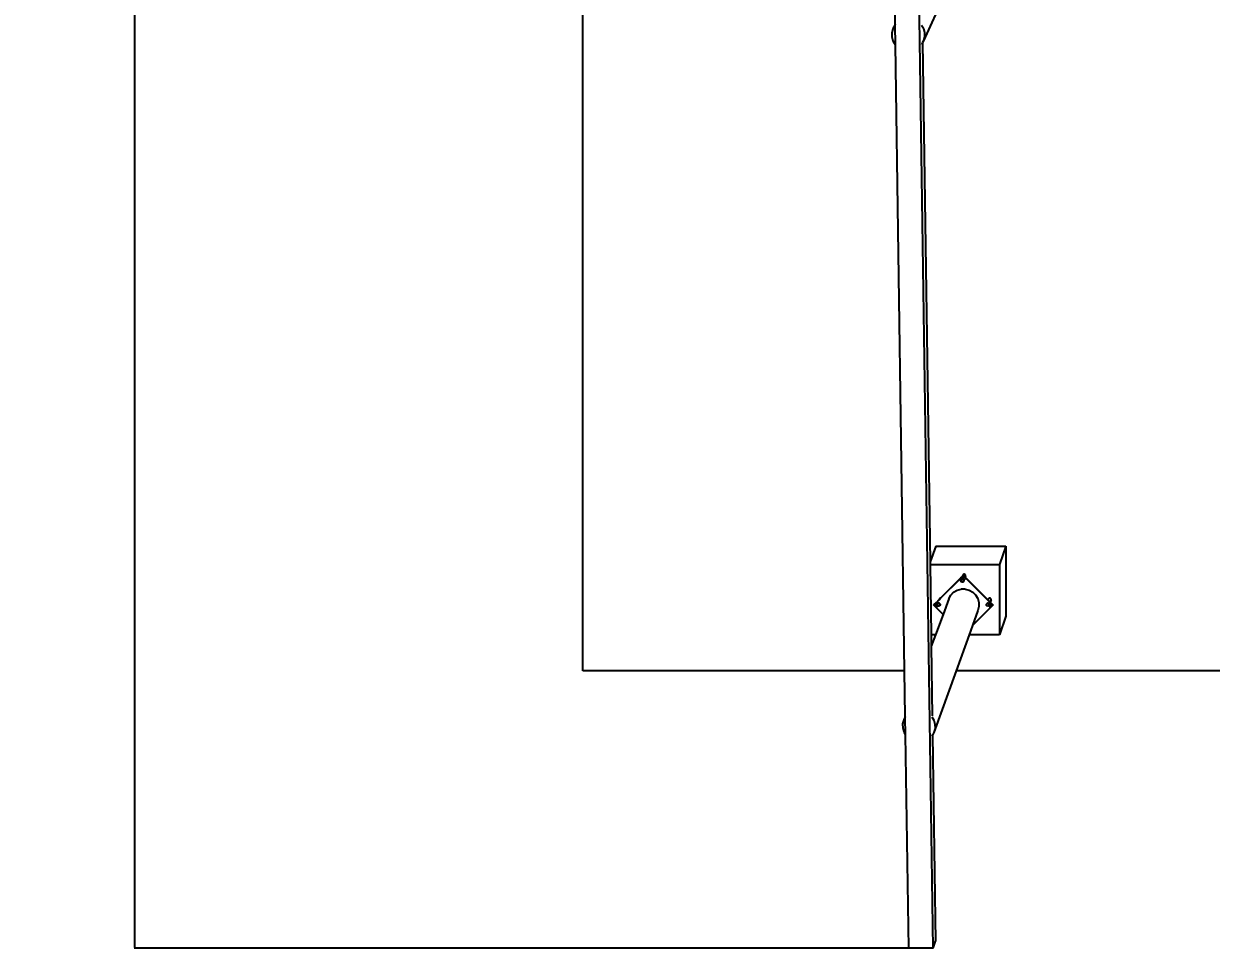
# Model space of a CAD drawing. Header units: inches. Extents: x -614 to 848, y -1045 to 1103.
# Drawn here: x -614 to -274.2, y -1044.8 to -780.3 of the extents above; entities that cross this region are included whole.
import ezdxf

# ---------------------------------------------------------------- set-up
doc = ezdxf.new("R2010")
doc.units = ezdxf.units.IN
doc.header["$MEASUREMENT"] = 0
doc.dimstyles.get("Standard").update_dxf_attribs({"dimtxt": 24, "dimasz": 0.18, "dimexe": 0.18, "dimexo": 0.0625, "dimgap": 0.09, "dimtad": 0, "dimtih": 1, "dimtoh": 1, "dimdec": 4, "dimzin": 0, "dimdsep": 46, "dimtxsty": 'Standard', "dimcen": 0.09, "dimclrd": 1, "dimclre": 1, "dimclrt": 1, "dimadec": 0, "dimazin": 0, "dimtfac": 1, "dimtdec": 4, "dimtofl": 0, "dimtmove": 0, "dimatfit": 3, "dimfxl": 1, "dimtolj": 1, "dimtzin": 0, "dimarcsym": 0})

# ---------------------------------------------------------------- blocks, each defined once
blk = doc.blocks.new('*D3')
at = {"color": 1, "lineweight": -2, "transparency": 16777216}
for p, q in [((-391.17, 1015.55), (-582.34, 1015.55)), ((-582.16, 1015.37), (-582.16, -2.53)), ((-582.16, -1044.61), (-582.16, -26.71)), ((-353.89, -1044.79), (-582.34, -1044.79))]:
    blk.add_line(p, q, dxfattribs=at)
at = {"color": 1, "transparency": 16777216}
for points in [[(-582.19, 1015.37), (-582.13, 1015.37), (-582.16, 1015.55)], [(-582.19, -1044.61), (-582.13, -1044.61), (-582.16, -1044.79)]]:
    blk.add_solid(points, dxfattribs=at)
at = {"layer": 'Defpoints', "color": 0, "transparency": 16777216}
for p in [(-391.11, 1015.55), (-582.16, -1044.79), (-353.83, -1044.79)]:
    blk.add_point(p, dxfattribs=at)
at = {"color": 1, "transparency": 16777216, "insert": (-582.16, -14.62), "char_height": 24, "attachment_point": 5}
blk.add_mtext("\\A1;142'", dxfattribs=at)

msp = doc.modelspace()

# ---------------------------------------------------------------- linework, layer by layer
for p, q in [((-353.83011, -1044.7934), (-383.55785, 1015.55191)), ((-453.98464, -965.3808), (-453.98464, 832.66782)), ((-364.68406, -780.43224), (-367.56993, -584.28142)), ((-344.32125, -758.20205), (-356.5609, -785.154)), ((-364.68406, -780.43224), (-365.26471, -781.67485)), ((-365.26471, -781.67485), (-364.68108, -780.63433)), ((-364.68108, -780.63433), (-364.68406, -780.43224)), ((-364.59759, -786.30961), (-364.68108, -780.63433)), ((-357.15942, -780.63473), (-356.60548, -781.56723)), ((-365.56666, -782.86048), (-365.26471, -781.67485)), ((-365.55145, -784.08386), (-365.56666, -782.86048)), ((-365.22013, -785.26162), (-365.55145, -784.08386)), ((-356.60548, -781.56723), (-356.27415, -782.74499)), ((-356.25895, -783.96837), (-356.5609, -785.154)), ((-356.27415, -782.74499), (-356.25895, -783.96837)), ((-364.59759, -786.30961), (-365.22013, -785.26162)), ((-361.963, -965.3808), (-364.59759, -786.30961)), ((-356.84013, -785.65183), (-357.15942, -786.22108)), ((-356.5609, -785.154), (-356.84013, -785.65183)), ((-356.84013, -785.65183), (-354.70122, -934.21259)), ((-353.01669, -929.77587), (-354.70122, -934.21259)), ((-353.01669, -929.77587), (-332.98892, -929.77587)), ((-332.98892, -929.77587), (-334.85508, -934.98659)), ((-332.98892, -929.77587), (-332.98892, -949.80364)), ((-354.70122, -934.21259), (-354.69007, -934.98659)), ((-354.69007, -934.98659), (-334.85508, -934.98659)), ((-354.69007, -934.98659), (-354.40011, -955.1266)), ((-334.85508, -934.98659), (-334.85508, -955.1266)), ((-351.69987, -944.63969), (-345.90733, -938.84715)), ((-351.67716, -944.63938), (-345.9204, -938.88262)), ((-345.90733, -938.84715), (-345.9204, -938.88262)), ((-345.9204, -938.88262), (-345.89465, -938.85687)), ((-345.9204, -938.88262), (-345.70165, -939.05047)), ((-345.90733, -938.84715), (-345.44494, -938.38476)), ((-345.90733, -938.84715), (-345.89465, -938.85687)), ((-345.89465, -938.85687), (-345.45799, -938.42021)), ((-345.86808, -939.68023), (-345.8613, -939.62877)), ((-345.85428, -939.78504), (-345.86808, -939.68023)), ((-345.85122, -939.48839), (-345.8655, -939.59688)), ((-345.8655, -939.59688), (-345.8613, -939.62877)), ((-345.8613, -939.62877), (-345.85428, -939.57543)), ((-345.82732, -939.50218), (-345.85428, -939.57543)), ((-345.85428, -939.57543), (-345.82889, -939.51414)), ((-345.81383, -939.8827), (-345.85428, -939.78504)), ((-345.80934, -939.38729), (-345.85122, -939.48839)), ((-345.84112, -939.49849), (-345.84983, -939.56469)), ((-345.79924, -939.39739), (-345.84112, -939.49849)), ((-345.82889, -939.51414), (-345.81383, -939.47777)), ((-345.82889, -939.51414), (-345.82732, -939.50218)), ((-345.82732, -939.50218), (-345.78687, -939.40453)), ((-345.81383, -939.47777), (-345.74948, -939.3939)), ((-345.74948, -939.96657), (-345.81383, -939.8827)), ((-345.74272, -939.30047), (-345.80934, -939.38729)), ((-345.73262, -939.31057), (-345.79924, -939.39739)), ((-345.78687, -939.40453), (-345.72252, -939.32067)), ((-345.74948, -939.3939), (-345.69279, -939.3504)), ((-345.66561, -940.03092), (-345.74948, -939.96657)), ((-345.65591, -939.23385), (-345.74272, -939.30047)), ((-345.72252, -939.32067), (-345.63866, -939.25632)), ((-345.72252, -939.32067), (-345.69279, -939.3504)), ((-345.70165, -939.05047), (-345.44692, -939.15599)), ((-345.69279, -939.3504), (-345.66561, -939.32955)), ((-345.66561, -939.32955), (-345.56795, -939.28909)), ((-345.56795, -940.07137), (-345.66561, -940.03092)), ((-345.5548, -939.19198), (-345.65591, -939.23385)), ((-345.63866, -939.25632), (-345.54101, -939.21587)), ((-345.56795, -939.28909), (-345.46314, -939.2753)), ((-345.46314, -940.08517), (-345.56795, -940.07137)), ((-345.44631, -939.17769), (-345.5548, -939.19198)), ((-345.54101, -939.21587), (-345.43621, -939.20208)), ((-345.46314, -939.2753), (-345.35834, -939.28909)), ((-345.35834, -940.07137), (-345.46314, -940.08517)), ((-345.45799, -938.42021), (-345.32818, -938.2904)), ((-345.44494, -938.38476), (-345.45799, -938.42021)), ((-345.44692, -939.15599), (-345.17355, -939.19198)), ((-345.33782, -939.19198), (-345.44631, -939.17769)), ((-345.32938, -938.07084), (-345.44494, -938.38476)), ((-345.44494, -938.38476), (-345.33151, -938.27133)), ((-345.43621, -939.20208), (-345.33141, -939.21587)), ((-345.35834, -939.28909), (-345.26067, -939.32955)), ((-345.26067, -940.03092), (-345.35834, -940.07137)), ((-345.32938, -938.07084), (-345.34364, -938.17917)), ((-345.34364, -938.17917), (-345.33151, -938.27133)), ((-345.23672, -939.23385), (-345.33782, -939.19198)), ((-345.33151, -938.27133), (-345.16051, -938.10032)), ((-345.33151, -938.27133), (-345.32938, -938.2875)), ((-345.33141, -939.21587), (-345.23376, -939.25632)), ((-345.28757, -937.96989), (-345.32938, -938.07084)), ((-345.32938, -938.2875), (-345.32818, -938.2904)), ((-345.32818, -938.2904), (-345.17355, -938.13577)), ((-345.22105, -937.88321), (-345.28757, -937.96989)), ((-345.26067, -939.32955), (-345.17681, -939.3939)), ((-345.17681, -939.96657), (-345.26067, -940.03092)), ((-345.1499, -939.30047), (-345.23672, -939.23385)), ((-345.23376, -939.25632), (-345.1499, -939.32067)), ((-345.13436, -937.81669), (-345.22105, -937.88321)), ((-345.17681, -939.3939), (-345.11245, -939.47777)), ((-345.11245, -939.8827), (-345.17681, -939.96657)), ((-345.16051, -938.10032), (-345.17355, -938.13577)), ((-345.17355, -938.13577), (-344.75248, -938.55684)), ((-345.17355, -938.13577), (-345.17355, -939.18631)), ((-345.17355, -939.19198), (-344.90018, -939.15599)), ((-345.16051, -938.10032), (-344.71819, -938.54264)), ((-345.08328, -939.38729), (-345.1499, -939.30047)), ((-345.1499, -939.32067), (-345.08555, -939.40453)), ((-345.07318, -939.39739), (-345.1398, -939.31057)), ((-345.03342, -937.77488), (-345.13436, -937.81669)), ((-345.11245, -939.47777), (-345.072, -939.57543)), ((-345.072, -939.78504), (-345.11245, -939.8827)), ((-345.099, -939.85023), (-345.07318, -939.81658)), ((-345.08555, -939.40453), (-345.0451, -939.50218)), ((-345.0414, -939.48839), (-345.08328, -939.38729)), ((-345.0313, -939.49849), (-345.07318, -939.39739)), ((-345.07318, -939.81658), (-345.03248, -939.71832)), ((-345.072, -939.57543), (-345.0582, -939.68023)), ((-345.05326, -939.73399), (-345.072, -939.78504)), ((-345.07088, -939.77654), (-345.072, -939.78504)), ((-345.0582, -939.68023), (-345.07088, -939.77654)), ((-345.07088, -939.77654), (-345.05326, -939.73399)), ((-345.05326, -939.73399), (-345.04676, -939.71832)), ((-345.04676, -939.71832), (-345.0451, -939.71178)), ((-345.0451, -939.50218), (-345.0313, -939.60698)), ((-345.0313, -939.60698), (-345.0451, -939.71178)), ((-345.0451, -939.71178), (-345.0414, -939.70538)), ((-345.02712, -939.59688), (-345.0414, -939.48839)), ((-345.0414, -939.70538), (-345.02712, -939.59688)), ((-344.92508, -937.76062), (-345.03342, -937.77488)), ((-345.03248, -939.71832), (-345.0313, -939.71548)), ((-345.01702, -939.60698), (-345.0313, -939.49849)), ((-345.0313, -939.71548), (-345.01702, -939.60698)), ((-344.81675, -937.77488), (-344.92508, -937.76062)), ((-344.90018, -939.15599), (-344.64545, -939.05047)), ((-344.71581, -937.81669), (-344.81675, -937.77488)), ((-344.75248, -938.55684), (-344.71819, -938.54264)), ((-344.75248, -938.55684), (-344.65535, -938.65397)), ((-344.71819, -938.54264), (-344.71581, -938.54165)), ((-344.71819, -938.54264), (-344.64233, -938.61851)), ((-344.62912, -937.88321), (-344.71581, -937.81669)), ((-344.71581, -938.54165), (-344.68503, -938.51804)), ((-344.64233, -938.61851), (-344.65535, -938.65397)), ((-344.65535, -938.65397), (-344.44112, -938.8682)), ((-344.64545, -939.05047), (-344.4267, -938.88262)), ((-344.52079, -938.2875), (-344.64233, -938.61851)), ((-344.64233, -938.61851), (-344.41369, -938.84715)), ((-344.5626, -937.96989), (-344.62912, -937.88321)), ((-344.60244, -938.44037), (-344.5626, -938.38845)), ((-344.52079, -938.07084), (-344.5626, -937.96989)), ((-344.5626, -938.38845), (-344.52079, -938.2875)), ((-344.50653, -938.17917), (-344.52079, -938.07084)), ((-344.52079, -938.2875), (-344.50653, -938.17917)), ((-344.44112, -938.8682), (-344.41369, -938.84715)), ((-344.44112, -938.8682), (-344.4267, -938.88262)), ((-344.41369, -938.84715), (-344.4267, -938.88262)), ((-344.4267, -938.88262), (-337.45004, -945.85928)), ((-344.41369, -938.84715), (-338.10937, -945.15146)), ((-349.33567, -944.80846), (-348.76325, -943.78792)), ((-348.76325, -943.78792), (-347.9462, -942.9503)), ((-347.9462, -942.9503), (-346.94019, -942.35269)), ((-346.94019, -942.35269), (-345.81379, -942.03582)), ((-344.64376, -942.02128), (-345.81379, -942.03582)), ((-344.64376, -942.02128), (-343.50984, -942.31006)), ((-343.50984, -942.31006), (-342.48929, -942.88248)), ((-342.48929, -942.88248), (-341.65167, -943.69953)), ((-341.65167, -943.69953), (-341.05406, -944.70554)), ((-353.63055, -946.57037), (-353.64391, -946.60613)), ((-353.64391, -946.60613), (-353.61935, -946.58157)), ((-352.89706, -947.35298), (-353.64391, -946.60613)), ((-353.64391, -946.60613), (-352.65822, -946.60613)), ((-353.63055, -946.57037), (-352.88373, -945.82354)), ((-353.61935, -946.58157), (-353.63055, -946.57037)), ((-353.61935, -946.58157), (-352.89706, -945.85928)), ((-352.88373, -945.82354), (-352.89706, -945.85928)), ((-352.89706, -945.85928), (-352.874, -945.83622)), ((-352.72921, -946.07803), (-352.89706, -945.85928)), ((-352.89706, -947.35298), (-352.72921, -947.13423)), ((-350.98387, -949.26617), (-352.89706, -947.35298)), ((-352.88373, -945.82354), (-352.14105, -945.08086)), ((-352.874, -945.83622), (-352.88373, -945.82354)), ((-352.874, -945.83622), (-352.15435, -945.11657)), ((-352.62369, -946.33277), (-352.72921, -946.07803)), ((-352.72921, -947.13423), (-352.62369, -946.8795)), ((-352.66498, -946.55479), (-352.65119, -946.44998)), ((-352.65119, -946.65959), (-352.66498, -946.55479)), ((-352.62369, -946.3762), (-352.65119, -946.44998)), ((-352.65119, -946.44998), (-352.62513, -946.38707)), ((-352.61073, -946.75726), (-352.65119, -946.65959)), ((-352.63749, -946.3725), (-352.64606, -946.43762)), ((-352.59561, -946.2714), (-352.63749, -946.3725)), ((-352.62513, -946.38707), (-352.61862, -946.37135)), ((-352.62369, -946.3762), (-352.62513, -946.38707)), ((-352.61936, -946.36573), (-352.62369, -946.33277)), ((-352.61936, -946.36573), (-352.62369, -946.3762)), ((-352.62369, -946.8795), (-352.60806, -946.76074)), ((-352.58182, -946.2751), (-352.61936, -946.36573)), ((-352.61862, -946.37135), (-352.61936, -946.36573)), ((-352.61862, -946.37135), (-352.61073, -946.35232)), ((-352.61073, -946.35232), (-352.54638, -946.26845)), ((-352.60806, -946.76074), (-352.61073, -946.75726)), ((-352.54638, -946.84112), (-352.60806, -946.76074)), ((-352.529, -946.18459), (-352.59561, -946.2714)), ((-352.58182, -946.2751), (-352.5189, -946.19469)), ((-352.54638, -946.26845), (-352.48909, -946.22449)), ((-352.46251, -946.90547), (-352.54638, -946.84112)), ((-352.5189, -946.19469), (-352.43504, -946.13034)), ((-352.5152, -946.18828), (-352.5189, -946.19469)), ((-352.5189, -946.19469), (-352.48909, -946.22449)), ((-352.42838, -946.12167), (-352.5152, -946.18828)), ((-352.48909, -946.22449), (-352.46251, -946.2041)), ((-352.46251, -946.2041), (-352.36485, -946.16365)), ((-352.36485, -946.94593), (-352.46251, -946.90547)), ((-352.43504, -946.13034), (-352.33738, -946.08989)), ((-352.32728, -946.07979), (-352.42838, -946.12167)), ((-352.36485, -946.16365), (-352.26005, -946.14985)), ((-352.26005, -946.95973), (-352.36485, -946.94593)), ((-352.33738, -946.08989), (-352.23259, -946.07609)), ((-352.21879, -946.06551), (-352.32728, -946.07979)), ((-352.26005, -946.14985), (-352.15524, -946.16365)), ((-352.15524, -946.94593), (-352.26005, -946.95973)), ((-352.23259, -946.07609), (-352.12779, -946.08989)), ((-352.11029, -946.07979), (-352.21879, -946.06551)), ((-352.15524, -946.16365), (-352.05758, -946.2041)), ((-352.05758, -946.90547), (-352.15524, -946.94593)), ((-352.15435, -945.11657), (-352.10456, -945.06678)), ((-352.14105, -945.08086), (-352.15435, -945.11657)), ((-352.09164, -944.94826), (-352.14105, -945.08086)), ((-352.14105, -945.08086), (-352.10425, -945.04407)), ((-352.12779, -946.08989), (-352.03013, -946.13034)), ((-352.00919, -946.12167), (-352.11029, -946.07979)), ((-352.10425, -945.04407), (-352.1059, -945.05659)), ((-352.1059, -945.05659), (-352.10456, -945.06678)), ((-352.10456, -945.06678), (-351.67716, -944.63938)), ((-352.10425, -945.04407), (-351.69987, -944.63969)), ((-352.09164, -944.94826), (-352.10425, -945.04407)), ((-352.04983, -944.84732), (-352.09164, -944.94826)), ((-352.05758, -946.2041), (-351.97371, -946.26845)), ((-351.97371, -946.84112), (-352.05758, -946.90547)), ((-351.98331, -944.76063), (-352.04983, -944.84732)), ((-352.03013, -946.13034), (-351.94627, -946.19469)), ((-351.92238, -946.18828), (-352.00919, -946.12167)), ((-351.89662, -944.69411), (-351.98331, -944.76063)), ((-351.97371, -946.26845), (-351.90936, -946.35232)), ((-351.93523, -946.79097), (-351.97371, -946.84112)), ((-351.94627, -946.19469), (-351.88193, -946.27855)), ((-351.86956, -946.2714), (-351.93617, -946.18459)), ((-351.90936, -946.75726), (-351.93523, -946.79097)), ((-351.93523, -946.79097), (-351.92238, -946.78111)), ((-351.90936, -946.35232), (-351.86891, -946.44998)), ((-351.86891, -946.65959), (-351.90936, -946.75726)), ((-351.79567, -944.6523), (-351.89662, -944.69411)), ((-351.89605, -946.72512), (-351.86956, -946.69059)), ((-351.88193, -946.27855), (-351.84148, -946.3762)), ((-351.82768, -946.3725), (-351.86956, -946.2714)), ((-351.86956, -946.69059), (-351.82886, -946.59233)), ((-351.86891, -946.44998), (-351.85511, -946.55479)), ((-351.85061, -946.61036), (-351.86891, -946.65959)), ((-351.86793, -946.65219), (-351.86891, -946.65959)), ((-351.85511, -946.55479), (-351.86793, -946.65219)), ((-351.86793, -946.65219), (-351.85061, -946.61036)), ((-351.85061, -946.61036), (-351.84314, -946.59233)), ((-351.84314, -946.59233), (-351.84148, -946.5858)), ((-351.84148, -946.3762), (-351.82768, -946.481)), ((-351.82768, -946.481), (-351.84148, -946.5858)), ((-351.82886, -946.59233), (-351.82768, -946.58949)), ((-351.8134, -946.481), (-351.82768, -946.3725)), ((-351.82768, -946.58949), (-351.8134, -946.481)), ((-351.69987, -944.63969), (-351.79567, -944.6523)), ((-351.68734, -944.63804), (-351.69987, -944.63969)), ((-351.67716, -944.63938), (-351.68734, -944.63804)), ((-349.33567, -944.80846), (-350.98387, -949.26617)), ((-337.45004, -947.35298), (-342.57205, -952.475)), ((-341.05406, -944.70554), (-340.73719, -945.83194)), ((-340.72265, -947.00197), (-341.01143, -948.13589)), ((-340.73719, -945.83194), (-340.72265, -947.00197)), ((-338.56379, -946.56859), (-338.54999, -946.46378)), ((-338.54999, -946.67339), (-338.56379, -946.56859)), ((-338.5236, -946.39), (-338.54999, -946.46378)), ((-338.54999, -946.46378), (-338.52555, -946.40476)), ((-338.50954, -946.77105), (-338.54999, -946.67339)), ((-338.5374, -946.3863), (-338.54648, -946.45531)), ((-338.49552, -946.2852), (-338.5374, -946.3863)), ((-338.52555, -946.40476), (-338.50954, -946.36612)), ((-338.52555, -946.40476), (-338.5236, -946.39)), ((-338.5236, -946.39), (-338.48315, -946.29234)), ((-338.50954, -946.36612), (-338.44519, -946.28225)), ((-338.44519, -946.85492), (-338.50954, -946.77105)), ((-338.42891, -946.19838), (-338.49552, -946.2852)), ((-338.48315, -946.29234), (-338.41881, -946.20848)), ((-338.44519, -946.28225), (-338.38852, -946.23877)), ((-338.36132, -946.91927), (-338.44519, -946.85492)), ((-338.35219, -946.12167), (-338.43901, -946.18828)), ((-338.43901, -946.18828), (-338.41881, -946.20848)), ((-338.41881, -946.20848), (-338.33495, -946.14414)), ((-338.41881, -946.20848), (-338.38852, -946.23877)), ((-338.38852, -946.23877), (-338.36132, -946.2179)), ((-338.36132, -946.2179), (-338.26366, -946.17745)), ((-338.26366, -946.95973), (-338.36132, -946.91927)), ((-338.25109, -946.07979), (-338.35219, -946.12167)), ((-338.33495, -946.14414), (-338.23729, -946.10369)), ((-338.26366, -946.17745), (-338.15885, -946.16365)), ((-338.15885, -946.97352), (-338.26366, -946.95973)), ((-338.14259, -946.06551), (-338.25109, -946.07979)), ((-338.23729, -946.10369), (-338.13249, -946.08989)), ((-338.15885, -946.16365), (-338.05405, -946.17745)), ((-338.05405, -946.95973), (-338.15885, -946.97352)), ((-338.0341, -946.07979), (-338.14259, -946.06551)), ((-338.13249, -946.08989), (-338.0277, -946.10369)), ((-338.03668, -944.94826), (-338.10937, -945.15146)), ((-338.10937, -945.15146), (-337.99487, -945.26587)), ((-338.05405, -946.17745), (-337.95639, -946.2179)), ((-337.95639, -946.91927), (-338.05405, -946.95973)), ((-338.03668, -944.94826), (-338.05095, -945.05659)), ((-338.05095, -945.05659), (-338.03668, -945.16493)), ((-337.99487, -944.84732), (-338.03668, -944.94826)), ((-338.03668, -945.16493), (-337.99487, -945.26587)), ((-337.933, -946.12167), (-338.0341, -946.07979)), ((-338.0277, -946.10369), (-337.93004, -946.14414)), ((-337.92835, -944.76063), (-337.99487, -944.84732)), ((-337.99487, -945.26587), (-337.84167, -945.41908)), ((-337.95639, -946.2179), (-337.87252, -946.28225)), ((-337.87252, -946.85492), (-337.95639, -946.91927)), ((-337.84618, -946.18828), (-337.933, -946.12167)), ((-337.93004, -946.14414), (-337.84618, -946.20848)), ((-337.84167, -944.69411), (-337.92835, -944.76063)), ((-337.87252, -946.28225), (-337.80817, -946.36612)), ((-337.80817, -946.77105), (-337.87252, -946.85492)), ((-337.77956, -946.2751), (-337.84618, -946.18828)), ((-337.84618, -946.20848), (-337.78183, -946.29234)), ((-337.74072, -944.6523), (-337.84167, -944.69411)), ((-337.84167, -945.41908), (-337.74072, -945.46089)), ((-337.84167, -945.41908), (-337.4563, -945.80453)), ((-337.76946, -946.2852), (-337.83608, -946.19838)), ((-337.80817, -946.36612), (-337.76771, -946.46378)), ((-337.76771, -946.67339), (-337.80817, -946.77105)), ((-337.79357, -946.7358), (-337.76946, -946.70439)), ((-337.78183, -946.29234), (-337.74138, -946.39)), ((-337.73769, -946.3762), (-337.77956, -946.2751)), ((-337.72759, -946.3863), (-337.76946, -946.2852)), ((-337.76946, -946.70439), (-337.72876, -946.60613)), ((-337.76771, -946.46378), (-337.75418, -946.56656)), ((-337.75517, -946.63823), (-337.76771, -946.67339)), ((-337.76623, -946.66209), (-337.76771, -946.67339)), ((-337.75913, -946.60816), (-337.76623, -946.66209)), ((-337.75545, -946.63608), (-337.76623, -946.66209)), ((-337.75392, -946.56859), (-337.75913, -946.60816)), ((-337.75913, -946.60816), (-337.75545, -946.63608)), ((-337.74305, -946.60613), (-337.75545, -946.63608)), ((-337.75545, -946.63608), (-337.75517, -946.63823)), ((-337.75517, -946.63823), (-337.7234, -946.8795)), ((-337.73616, -946.42967), (-337.75418, -946.56656)), ((-337.75418, -946.56656), (-337.75392, -946.56859)), ((-337.74305, -946.60613), (-337.75373, -946.60613)), ((-337.74138, -946.59959), (-337.74305, -946.60613)), ((-337.72876, -946.60613), (-337.74305, -946.60613)), ((-337.74138, -946.39), (-337.73616, -946.42967)), ((-337.72759, -946.4948), (-337.74138, -946.59959)), ((-337.74138, -946.59959), (-337.73769, -946.59319)), ((-337.63239, -944.63804), (-337.74072, -944.6523)), ((-337.74072, -945.46089), (-337.63239, -945.47515)), ((-337.7334, -946.40873), (-337.73769, -946.3762)), ((-337.73769, -946.59319), (-337.7234, -946.4847)), ((-337.7334, -946.40873), (-337.73616, -946.42967)), ((-337.73616, -946.42967), (-337.72759, -946.4948)), ((-337.7234, -946.33277), (-337.7334, -946.40873)), ((-337.7234, -946.4847), (-337.7334, -946.40873)), ((-337.72876, -946.60613), (-337.72759, -946.60329)), ((-336.70319, -946.60613), (-337.72876, -946.60613)), ((-337.7133, -946.4948), (-337.72759, -946.3863)), ((-337.72759, -946.60329), (-337.7133, -946.4948)), ((-337.61789, -946.07803), (-337.7234, -946.33277)), ((-337.7234, -946.8795), (-337.61789, -947.13423)), ((-337.52406, -944.6523), (-337.63239, -944.63804)), ((-337.63239, -945.47515), (-337.52406, -945.46089)), ((-337.45004, -945.85928), (-337.61789, -946.07803)), ((-337.61789, -947.13423), (-337.45004, -947.35298)), ((-337.42311, -944.69411), (-337.52406, -944.6523)), ((-337.52406, -945.46089), (-337.48283, -945.44381)), ((-337.22809, -945.16493), (-337.4563, -945.80453)), ((-337.4563, -945.80453), (-337.43729, -945.82354)), ((-337.43729, -945.82354), (-337.45004, -945.85928)), ((-337.45004, -945.85928), (-336.70319, -946.60613)), ((-336.70319, -946.60613), (-337.45004, -947.35298)), ((-337.43729, -945.82354), (-336.69047, -946.57037)), ((-337.33642, -944.76063), (-337.42311, -944.69411)), ((-337.38593, -945.39055), (-337.33642, -945.35256)), ((-337.26991, -944.84732), (-337.33642, -944.76063)), ((-337.33642, -945.35256), (-337.26991, -945.26587)), ((-337.22809, -944.94826), (-337.26991, -944.84732)), ((-337.26991, -945.26587), (-337.22809, -945.16493)), ((-337.21383, -945.05659), (-337.22809, -944.94826)), ((-337.22809, -945.16493), (-337.21383, -945.05659)), ((-336.69047, -946.57037), (-336.70319, -946.60613)), ((-350.98387, -949.26617), (-353.15072, -955.1266)), ((-341.01143, -948.13589), (-342.57205, -952.475)), ((-332.98892, -949.80364), (-334.85508, -955.1266)), ((-342.57205, -952.475), (-343.52574, -955.1266)), ((-353.15072, -955.1266), (-354.40011, -955.1266)), ((-354.40011, -955.1266), (-354.35328, -958.37902)), ((-353.15072, -955.1266), (-354.35328, -958.37902)), ((-343.52574, -955.1266), (-347.21382, -965.3808)), ((-334.85508, -955.1266), (-343.52574, -955.1266)), ((-354.35328, -958.37902), (-354.06641, -978.30367)), ((-361.963, -965.3808), (-453.98464, -965.3808)), ((-361.77086, -978.4405), (-361.963, -965.3808)), ((-347.21382, -965.3808), (-353.57214, -983.05923)), ((-200.82344, -965.3808), (-347.21382, -965.3808)), ((-362.44228, -980.62226), (-362.14292, -979.44676)), ((-362.42721, -981.83518), (-362.44228, -980.62226)), ((-361.77086, -978.4405), (-362.14292, -979.44676)), ((-362.14292, -979.44676), (-361.76594, -978.77467)), ((-361.76594, -978.77467), (-361.77086, -978.4405)), ((-361.6937, -983.68468), (-361.76594, -978.77467)), ((-354.16564, -978.57784), (-353.61634, -979.50252)), ((-353.61634, -979.50252), (-353.2878, -980.67041)), ((-353.2878, -980.67041), (-353.27272, -981.88354)), ((-362.09872, -983.00288), (-362.42721, -981.83518)), ((-361.6937, -983.68468), (-362.09872, -983.00288)), ((-360.79464, -1044.7934), (-361.6937, -983.68468)), ((-353.98729, -983.79939), (-354.16564, -984.11737)), ((-353.57214, -983.05923), (-353.98729, -983.79939)), ((-353.98729, -983.79939), (-353.13849, -1042.7535)), ((-353.27272, -981.88354), (-353.57214, -983.05923)), ((-353.83011, -1044.7934), (-353.13849, -1042.7535)), ((-353.83011, -1044.7934), (-360.79464, -1044.7934))]:
    msp.add_line(p, q)

# ---------------------------------------------------------------- dimensions: what is measured, and where the dimension line sits
dim = msp.add_linear_dim(base=(-582.16015, -1044.7934), p1=(-391.10751, 1015.55191), p2=(-353.83011, -1044.7934), angle=90, text="142'", dimstyle='Standard')
dim.commit()
dim.dimension.update_dxf_attribs({"geometry": '*D3', "text_midpoint": (-582.16015, -14.62074)})

doc.saveas('drawing.dxf')
